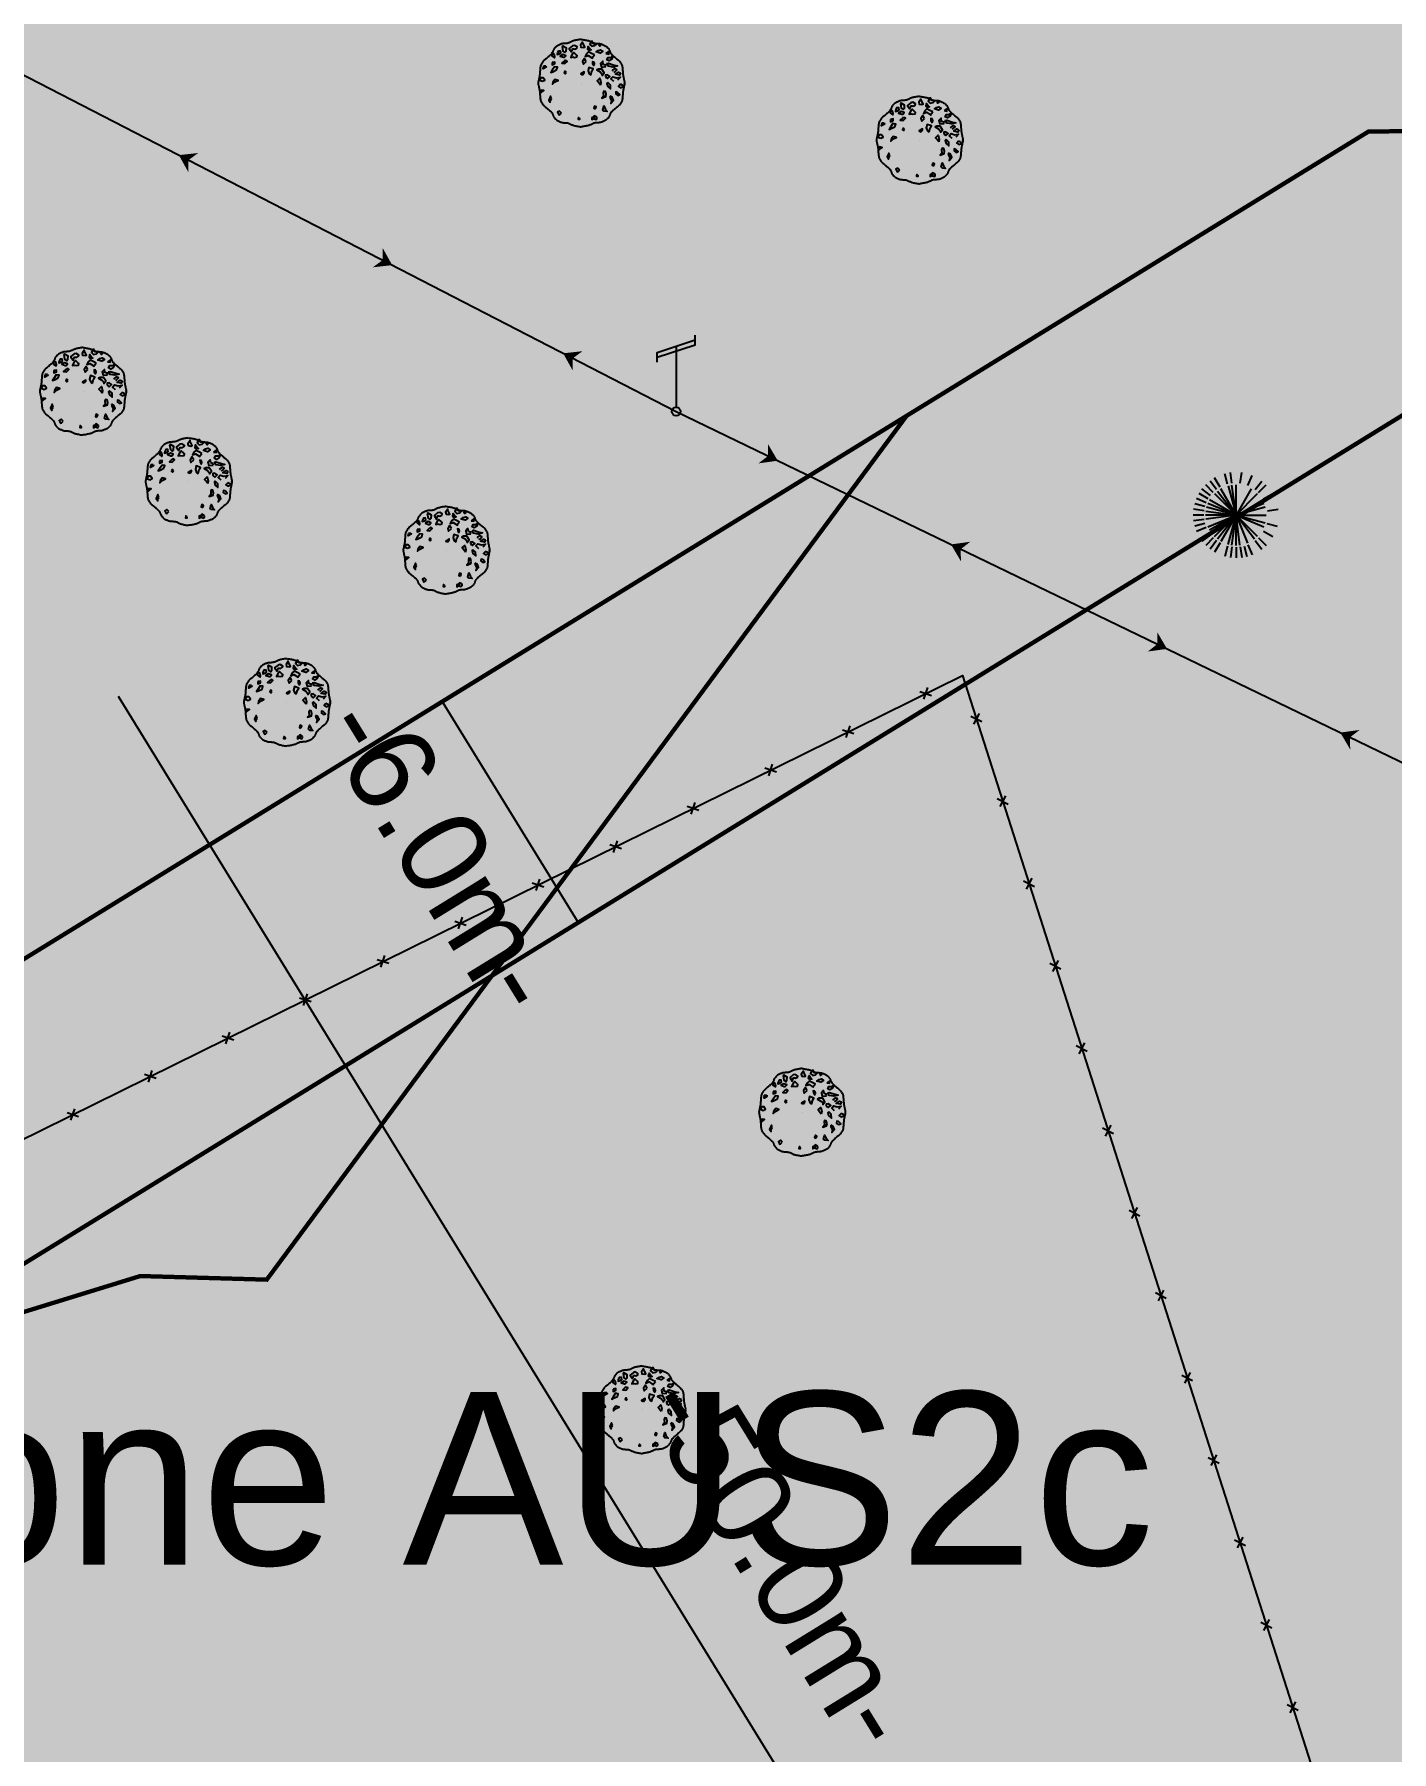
# Model space of a CAD drawing. Header units: metres. Extents: x 394605 to 1395358, y 4171135 to 6406139.
# Drawn here: x 1394310.39 to 1394341.78, y 4172497.33 to 4172537.04 of the extents above; entities that cross this region are included whole.
import ezdxf
from ezdxf.enums import TextEntityAlignment as Align

# ---------------------------------------------------------------- set-up
doc = ezdxf.new("R2010")
doc.units = ezdxf.units.M
doc.header["$LTSCALE"] = 2
doc.linetypes.add('CACHE', pattern=[0.375, 0.25, -0.125])
for name, color, linetype in [("0.Nouvelle zone d'exclusion", 14, 'Continuous'), ('C-Veg', 72, 'Continuous'), ('P-COMPO LEGENDE', 7, 'Continuous'), ('P-Cotation', 1, 'Continuous'), ('P-Lot', 250, 'Continuous'), ('T-CLOTURES', 7, 'Continuous'), ('T-EDF', 20, 'Continuous'), ('T-PLU', 5, 'Continuous'), ('T-VEGETATION', 108, 'Continuous')]:
    doc.layers.add(name, color=color, linetype=linetype)
doc.layers.add('C-Lot', color=7, linetype='Continuous', true_color=0xeaddbe, transparency=0.5)
doc.styles.add('Arial', font='arial.ttf')
doc.styles.add('Arial 1.0', font='arial.ttf', dxfattribs={"width": 0.99, "height": 0.2})

# ---------------------------------------------------------------- blocks, each defined once
blk = doc.blocks.new('e004')
at = {"color": 0}
blk.add_line((0, 1.510991), (0, 0.1), dxfattribs=at)
for points in [[(-0.438601, 1.254946), (-0.438601, 1.36518), (0.438601, 1.656803), (0.438601, 1.767036)], [(-0.438601, 1.144712), (-0.438601, 1.254946), (0.438601, 1.546569), (0.438601, 1.656803)]]:
    blk.add_lwpolyline(points, dxfattribs=at)
blk.add_circle((0, 0), 0.1, dxfattribs=at)
blk = doc.blocks.new('GeoCroix')
at = {"color": 0, "linetype": 'ByBlock', "lineweight": -2}
for p, q in [((-0.5, 0.5), (0.5, -0.5)), ((-0.5, -0.5), (0.5, 0.5))]:
    blk.add_line(p, q, dxfattribs=at)
blk = doc.blocks.new('GeoEdfBT')
blk.add_solid([(-0.5, 0), (0.25, 0.5), (0.25, -0.5), (0, 0)])
blk = doc.blocks.new('v025')
blk.add_line((0, 0), (0, 0))
at = {"color": 0, "linetype": 'Continuous'}
blk.add_line((0.666, -0.338), (0.7, -0.408), dxfattribs=at)
at = {"color": 0, "linetype": 'Continuous', "flags": 128}
for points in [[(-0.002, 1.01), (-0.019, 1.009), (-0.038, 1.006), (-0.058, 1.003), (-0.08, 1), (-0.102, 0.996), (-0.124, 0.991), (-0.144, 0.987), (-0.163, 0.982), (-0.179, 0.978), (-0.19, 0.974), (-0.204, 0.968), (-0.218, 0.962), (-0.233, 0.955), (-0.248, 0.947), (-0.263, 0.94), (-0.278, 0.934), (-0.291, 0.928), (-0.303, 0.925), (-0.316, 0.922), (-0.331, 0.92), (-0.348, 0.919), (-0.366, 0.917), (-0.385, 0.916), (-0.403, 0.915), (-0.42, 0.914), (-0.435, 0.911), (-0.448, 0.909), (-0.461, 0.905), (-0.475, 0.9), (-0.491, 0.894), (-0.507, 0.887), (-0.523, 0.88), (-0.539, 0.873), (-0.554, 0.865), (-0.567, 0.857), (-0.578, 0.85), (-0.585, 0.844), (-0.593, 0.836), (-0.601, 0.827), (-0.61, 0.818), (-0.618, 0.807), (-0.626, 0.797), (-0.633, 0.787), (-0.64, 0.778), (-0.645, 0.77), (-0.648, 0.763), (-0.652, 0.756), (-0.655, 0.747), (-0.658, 0.737), (-0.662, 0.728), (-0.665, 0.718), (-0.669, 0.71), (-0.672, 0.702), (-0.676, 0.695), (-0.685, 0.684), (-0.696, 0.671), (-0.709, 0.658), (-0.723, 0.644), (-0.738, 0.63), (-0.752, 0.617), (-0.766, 0.605), (-0.779, 0.593), (-0.79, 0.583), (-0.797, 0.577), (-0.806, 0.57), (-0.816, 0.562), (-0.827, 0.554), (-0.837, 0.545), (-0.848, 0.537), (-0.857, 0.529), (-0.866, 0.521), (-0.873, 0.514), (-0.88, 0.506), (-0.888, 0.495), (-0.897, 0.484), (-0.906, 0.472), (-0.914, 0.459), (-0.923, 0.447), (-0.93, 0.434), (-0.936, 0.423), (-0.94, 0.413), (-0.943, 0.402), (-0.946, 0.389), (-0.948, 0.375), (-0.95, 0.36), (-0.952, 0.344), (-0.953, 0.329), (-0.954, 0.315), (-0.955, 0.302), (-0.956, 0.29), (-0.957, 0.279), (-0.958, 0.267), (-0.959, 0.253), (-0.96, 0.239), (-0.961, 0.224), (-0.962, 0.21), (-0.963, 0.196), (-0.965, 0.184), (-0.966, 0.173), (-0.968, 0.164), (-0.97, 0.153), (-0.972, 0.141), (-0.975, 0.129), (-0.978, 0.116), (-0.981, 0.104), (-0.983, 0.092), (-0.985, 0.081), (-0.987, 0.072), (-0.988, 0.065), (-0.99, 0.056), (-0.993, 0.047), (-0.995, 0.037), (-0.997, 0.027), (-0.998, 0.018), (-0.998, 0.01), (-0.996, 0.004), (-0.992, 0), (-0.996, -0.004), (-0.998, -0.01), (-0.998, -0.018), (-0.997, -0.027), (-0.995, -0.037), (-0.993, -0.046), (-0.99, -0.056), (-0.988, -0.064), (-0.987, -0.071), (-0.985, -0.08), (-0.983, -0.091), (-0.981, -0.103), (-0.978, -0.115), (-0.975, -0.128), (-0.972, -0.14), (-0.97, -0.152), (-0.968, -0.163), (-0.966, -0.172), (-0.965, -0.183), (-0.963, -0.196), (-0.962, -0.209), (-0.961, -0.224), (-0.96, -0.238), (-0.959, -0.253), (-0.958, -0.266), (-0.957, -0.279), (-0.956, -0.29), (-0.955, -0.301), (-0.954, -0.314), (-0.953, -0.329), (-0.952, -0.344), (-0.95, -0.359), (-0.948, -0.375), (-0.946, -0.389), (-0.943, -0.402), (-0.94, -0.412), (-0.936, -0.423), (-0.93, -0.434), (-0.923, -0.446), (-0.914, -0.459), (-0.906, -0.471), (-0.897, -0.484), (-0.888, -0.495), (-0.88, -0.505), (-0.873, -0.514), (-0.866, -0.521), (-0.857, -0.528), (-0.848, -0.537), (-0.837, -0.545), (-0.827, -0.553), (-0.816, -0.561), (-0.806, -0.569), (-0.797, -0.577), (-0.79, -0.583), (-0.779, -0.593), (-0.766, -0.604), (-0.752, -0.617), (-0.738, -0.63), (-0.723, -0.643), (-0.709, -0.657), (-0.696, -0.671), (-0.685, -0.683), (-0.676, -0.695), (-0.672, -0.701), (-0.669, -0.709), (-0.665, -0.718), (-0.662, -0.727), (-0.658, -0.737), (-0.655, -0.746), (-0.652, -0.755), (-0.648, -0.763), (-0.645, -0.77), (-0.64, -0.778), (-0.633, -0.787), (-0.626, -0.797), (-0.618, -0.807), (-0.61, -0.817), (-0.601, -0.827), (-0.593, -0.836), (-0.585, -0.843), (-0.578, -0.85), (-0.567, -0.857), (-0.554, -0.865), (-0.539, -0.872), (-0.523, -0.88), (-0.507, -0.887), (-0.491, -0.894), (-0.475, -0.9), (-0.461, -0.904), (-0.448, -0.908), (-0.435, -0.911), (-0.42, -0.913), (-0.403, -0.915), (-0.385, -0.916), (-0.366, -0.917), (-0.348, -0.918), (-0.331, -0.92), (-0.316, -0.922), (-0.303, -0.924), (-0.291, -0.928), (-0.278, -0.933), (-0.263, -0.94), (-0.248, -0.947), (-0.233, -0.954), (-0.218, -0.961), (-0.204, -0.968), (-0.19, -0.973), (-0.179, -0.978), (-0.163, -0.982), (-0.144, -0.986), (-0.124, -0.991), (-0.102, -0.995), (-0.08, -0.999), (-0.058, -1.003), (-0.038, -1.006), (-0.019, -1.008), (-0.002, -1.01)], [(0.002, 1.01), (0.018, 1.009), (0.037, 1.006), (0.058, 1.003), (0.08, 1), (0.102, 0.996), (0.123, 0.991), (0.144, 0.987), (0.162, 0.982), (0.178, 0.978), (0.19, 0.974), (0.203, 0.968), (0.217, 0.962), (0.233, 0.955), (0.248, 0.947), (0.263, 0.94), (0.277, 0.934), (0.291, 0.928), (0.302, 0.925), (0.316, 0.922), (0.331, 0.92), (0.348, 0.919), (0.366, 0.917), (0.384, 0.916), (0.402, 0.915), (0.419, 0.914), (0.434, 0.911), (0.407, 0.877), (0.424, 0.851), (0.446, 0.867), (0.435, 0.912), (0.448, 0.909), (0.46, 0.905), (0.474, 0.9), (0.49, 0.894), (0.506, 0.887), (0.523, 0.88), (0.539, 0.873), (0.553, 0.865), (0.566, 0.857), (0.577, 0.85), (0.584, 0.844), (0.592, 0.836), (0.601, 0.827), (0.609, 0.818), (0.618, 0.807), (0.626, 0.797), (0.633, 0.787), (0.639, 0.778), (0.644, 0.77), (0.648, 0.763), (0.651, 0.756), (0.655, 0.747), (0.658, 0.737), (0.661, 0.728), (0.665, 0.718), (0.668, 0.71), (0.672, 0.702), (0.676, 0.695), (0.684, 0.684), (0.696, 0.671), (0.708, 0.658), (0.723, 0.644), (0.737, 0.63), (0.752, 0.617), (0.766, 0.605), (0.779, 0.593), (0.79, 0.583), (0.797, 0.577), (0.806, 0.57), (0.816, 0.562), (0.826, 0.554), (0.837, 0.545), (0.847, 0.537), (0.857, 0.529), (0.865, 0.521), (0.872, 0.514), (0.88, 0.506), (0.888, 0.495), (0.897, 0.484), (0.905, 0.472), (0.914, 0.459), (0.922, 0.447), (0.929, 0.434), (0.935, 0.423), (0.94, 0.413), (0.943, 0.402), (0.946, 0.389), (0.948, 0.375), (0.95, 0.36), (0.951, 0.344), (0.952, 0.329), (0.953, 0.315), (0.954, 0.302), (0.955, 0.29), (0.956, 0.279), (0.957, 0.267), (0.958, 0.253), (0.96, 0.239), (0.961, 0.224), (0.962, 0.21), (0.963, 0.196), (0.964, 0.184), (0.966, 0.173), (0.967, 0.164), (0.969, 0.153), (0.972, 0.141), (0.975, 0.129), (0.978, 0.116), (0.98, 0.104), (0.983, 0.092), (0.985, 0.081), (0.986, 0.072), (0.988, 0.065), (0.99, 0.056), (0.992, 0.047), (0.995, 0.037), (0.997, 0.027), (0.998, 0.018), (0.998, 0.01), (0.996, 0.004), (0.992, 0), (0.996, -0.004), (0.998, -0.01), (0.998, -0.018), (0.997, -0.027), (0.995, -0.037), (0.992, -0.046), (0.99, -0.056), (0.988, -0.064), (0.986, -0.071), (0.985, -0.08), (0.983, -0.091), (0.98, -0.103), (0.978, -0.115), (0.975, -0.128), (0.972, -0.14), (0.969, -0.152), (0.967, -0.163), (0.966, -0.172), (0.964, -0.183), (0.963, -0.196), (0.962, -0.209), (0.961, -0.224), (0.96, -0.238), (0.958, -0.253), (0.957, -0.266), (0.956, -0.279), (0.955, -0.29), (0.954, -0.301), (0.953, -0.314), (0.952, -0.329), (0.951, -0.344), (0.95, -0.359), (0.948, -0.375), (0.946, -0.389), (0.943, -0.402), (0.94, -0.412), (0.935, -0.423), (0.929, -0.434), (0.922, -0.446), (0.914, -0.459), (0.905, -0.471), (0.897, -0.484), (0.888, -0.495), (0.88, -0.505), (0.872, -0.514), (0.865, -0.521), (0.857, -0.528), (0.847, -0.537), (0.837, -0.545), (0.826, -0.553), (0.816, -0.561), (0.806, -0.569), (0.797, -0.577), (0.79, -0.583), (0.779, -0.593), (0.766, -0.604), (0.752, -0.617), (0.737, -0.63), (0.723, -0.643), (0.708, -0.657), (0.696, -0.671), (0.684, -0.683), (0.676, -0.695), (0.672, -0.701), (0.668, -0.709), (0.665, -0.718), (0.661, -0.727), (0.658, -0.737), (0.655, -0.746), (0.651, -0.755), (0.648, -0.763), (0.644, -0.77), (0.639, -0.778), (0.633, -0.787), (0.626, -0.797), (0.618, -0.807), (0.609, -0.817), (0.601, -0.827), (0.592, -0.836), (0.584, -0.843), (0.577, -0.85), (0.566, -0.857), (0.553, -0.865), (0.539, -0.872), (0.523, -0.88), (0.506, -0.887), (0.49, -0.894), (0.474, -0.9), (0.46, -0.904), (0.448, -0.908), (0.434, -0.911), (0.419, -0.913), (0.402, -0.915), (0.384, -0.916), (0.366, -0.917), (0.348, -0.918), (0.331, -0.92), (0.316, -0.922), (0.302, -0.924), (0.291, -0.928), (0.277, -0.933), (0.263, -0.94), (0.248, -0.947), (0.233, -0.954), (0.217, -0.961), (0.203, -0.968), (0.19, -0.973), (0.178, -0.978), (0.162, -0.982), (0.144, -0.986), (0.123, -0.991), (0.102, -0.995), (0.08, -0.999), (0.058, -1.003), (0.037, -1.006), (0.018, -1.008), (0.002, -1.01)], [(0.75, 0.035), (0.683, 0.097), (0.728, 0.149), (0.812, 0.124), (0.902, 0.14), (0.84, 0.07)], [(0.75, 0.257), (0.778, 0.264), (0.818, 0.309), (0.767, 0.336), (0.705, 0.282)], [(0.3, -0.776), (0.244, -0.8), (0.244, -0.844), (0.295, -0.814)]]:
    blk.add_lwpolyline(points, dxfattribs=at)
for points in [[(-0.442, 0.848), (-0.425, 0.74), (-0.38, 0.706), (-0.352, 0.74), (-0.347, 0.811), (-0.425, 0.855)], [(-0.155, 0.873), (-0.206, 0.863), (-0.279, 0.803), (-0.279, 0.793), (-0.229, 0.721), (-0.212, 0.758), (-0.2, 0.793), (-0.172, 0.793), (-0.15, 0.785), (-0.105, 0.811), (-0.099, 0.838)], [(0.047, 0.824), (0.081, 0.832), (0.036, 0.929), (0.03, 0.948), (-0.02, 0.877), (-0.009, 0.832)], [(0.171, 0.751), (0.16, 0.777), (0.148, 0.777), (0.16, 0.848), (0.21, 0.777), (0.227, 0.768)], [(0.311, 0.867), (0.34, 0.896), (0.283, 0.912), (0.244, 0.974), (0.193, 0.896), (0.244, 0.851)], [(-0.622, 0.664), (-0.679, 0.699), (-0.679, 0.63), (-0.622, 0.585), (-0.611, 0.612)], [(-0.673, 0.478), (-0.673, 0.425), (-0.611, 0.451), (-0.611, 0.488)], [(-0.51, 0.675), (-0.476, 0.697), (-0.482, 0.742), (-0.532, 0.742), (-0.555, 0.697), (-0.56, 0.661)], [(-0.414, 0.597), (-0.392, 0.597), (-0.358, 0.634), (-0.425, 0.661), (-0.487, 0.624)], [(-0.369, 0.524), (-0.392, 0.512), (-0.448, 0.458), (-0.38, 0.451), (-0.33, 0.503)], [(-0.195, 0.606), (-0.155, 0.596), (-0.105, 0.606), (-0.099, 0.64), (-0.116, 0.658), (-0.172, 0.711), (-0.195, 0.693), (-0.234, 0.623), (-0.245, 0.596)], [(0.115, 0.502), (0.075, 0.572), (0.03, 0.502), (0.047, 0.44)], [(0.306, 0.651), (0.233, 0.687), (0.165, 0.721), (0.12, 0.679), (0.086, 0.616), (0.16, 0.642), (0.255, 0.579), (0.266, 0.607)], [(0.295, 0.488), (0.255, 0.496), (0.261, 0.451), (0.289, 0.406), (0.306, 0.443)], [(0.39, 0.755), (0.446, 0.772), (0.497, 0.738), (0.435, 0.693), (0.34, 0.72)], [(0.565, 0.381), (0.559, 0.416), (0.508, 0.433), (0.497, 0.505), (0.446, 0.451), (0.463, 0.372)], [(0.57, 0.682), (0.632, 0.672), (0.638, 0.727)], [(0.688, 0.593), (0.733, 0.63), (0.694, 0.548), (0.643, 0.515), (0.593, 0.54), (0.621, 0.593)], [(0.593, 0.451), (0.626, 0.46), (0.761, 0.416), (0.835, 0.398), (0.733, 0.372), (0.626, 0.391)], [(-0.898, 0.043), (-0.847, 0.07), (-0.881, 0.124), (-0.937, 0.124), (-0.965, 0.07)], [(-0.819, 0.396), (-0.814, 0.367), (-0.881, 0.329), (-0.87, 0.396)], [(-0.572, 0.308), (-0.555, 0.371), (-0.617, 0.38), (-0.673, 0.299), (-0.707, 0.247), (-0.662, 0.264)], [(-0.662, 0.02), (-0.667, -0.025), (-0.611, 0.027), (-0.538, 0.063), (-0.611, 0.086)], [(-0.347, 0.249), (-0.375, 0.278), (-0.397, 0.24), (-0.375, 0.218)], [(0.03, 0.194), (0.064, 0.239), (0.064, 0.26), (-0.015, 0.212)], [(0.216, 0.187), (0.244, 0.284), (0.272, 0.329), (0.171, 0.363), (0.154, 0.284), (0.182, 0.214)], [(0.475, 0.215), (0.48, 0.18), (0.525, 0.24), (0.475, 0.322), (0.396, 0.322), (0.356, 0.304), (0.435, 0.259)], [(0.441, -0.044), (0.401, 0.01), (0.368, 0.053), (0.43, 0.112), (0.452, 0.018)], [(0.581, 0.124), (0.604, 0.107), (0.66, 0.156), (0.604, 0.194), (0.559, 0.185), (0.559, 0.159)], [(0.615, 0.011), (0.593, -0.013), (0.61, -0.078), (0.677, -0.134), (0.671, -0.047)], [(0.908, 0.239), (0.885, 0.185), (0.79, 0.205), (0.863, 0.257)], [(-0.949, -0.231), (-0.87, -0.169), (-0.926, -0.159)], [(-0.69, -0.364), (-0.712, -0.301), (-0.752, -0.391), (-0.718, -0.443), (-0.724, -0.416)], [(0.576, -0.266), (0.559, -0.196), (0.52, -0.187), (0.508, -0.222), (0.514, -0.301), (0.475, -0.346), (0.565, -0.311)], [(0.66, -0.301), (0.666, -0.338), (0.7, -0.408), (0.683, -0.47), (0.745, -0.398), (0.716, -0.328)], [(0.84, -0.214), (0.801, -0.204), (0.795, -0.249), (0.846, -0.284), (0.891, -0.266)], [(0.902, -0.027), (0.857, -0.075), (0.908, -0.106), (0.986, -0.068)], [(-0.459, -0.692), (-0.504, -0.648), (-0.549, -0.674), (-0.521, -0.737), (-0.499, -0.727)], [(-0.043, -0.809), (-0.065, -0.793), (-0.077, -0.837), (-0.037, -0.837)], [(0.323, -0.601), (0.34, -0.55), (0.306, -0.532), (0.289, -0.582)], [(0.362, -0.789), (0.3, -0.754), (0.295, -0.824), (0.34, -0.843), (0.362, -0.816)], [(0.548, -0.595), (0.598, -0.655), (0.525, -0.648), (0.497, -0.622), (0.52, -0.526)]]:
    blk.add_lwpolyline(points, close=True, dxfattribs=at)
blk = doc.blocks.new('v045')
at = {"color": 0, "linetype": 'Continuous'}
for p, q in [((-0.369, 0.642), (-0.494, 0.858)), ((-0.194, 0.716), (-0.256, 0.956)), ((-0.1, 0.736), (-0.131, 0.983)), ((0.094, 0.736), (0.131, 0.983)), ((0.275, 0.684), (0.375, 0.914)), ((-0.644, 0.373), (-0.856, 0.497)), ((-0.587, 0.453), (-0.788, 0.605)), ((-0.525, 0.525), (-0.7, 0.702)), ((-0.45, 0.589), (-0.6, 0.786)), ((0.444, 0.589), (0.6, 0.786)), ((0.519, 0.525), (0.694, 0.702)), ((0.638, 0.373), (0.85, 0.497)), ((-0.744, 0), (-0.994, 0)), ((-0.737, 0.1), (-0.981, 0.133)), ((-0.719, 0.195), (-0.956, 0.259)), ((-0.688, 0.286), (-0.913, 0.381)), ((0.731, 0.1), (0.975, 0.133)), ((-0.737, -0.1), (-0.981, -0.133)), ((-0.719, -0.195), (-0.956, -0.259)), ((-0.688, -0.287), (-0.913, -0.383)), ((0.638, -0.373), (0.85, -0.498)), ((0.712, -0.195), (0.95, -0.259)), ((-0.587, -0.455), (-0.788, -0.605)), ((-0.525, -0.527), (-0.7, -0.702)), ((-0.45, -0.591), (-0.6, -0.788)), ((-0.369, -0.644), (-0.494, -0.859)), ((-0.194, -0.717), (-0.256, -0.956)), ((-0.1, -0.737), (-0.131, -0.983)), ((0, -0.741), (0, -0.989)), ((0.094, -0.737), (0.131, -0.983)), ((0.188, -0.717), (0.25, -0.956)), ((0.275, -0.686), (0.375, -0.916)), ((0.444, -0.591), (0.6, -0.788)), ((0.519, -0.527), (0.694, -0.702))]:
    blk.add_line(p, q, dxfattribs=at)
at = {"color": 0, "linetype": 'Continuous', "flags": 128}
for points in [[(-0.7, 0.091), (0, 0), (-0.35, 0.608)], [(-0.5, 0.495), (0, 0), (-0.681, 0.181)], [(-0.431, 0.556), (0, 0), (-0.65, 0.269)], [(-0.181, 0.677), (0, 0), (-0.612, 0.35)], [(0, 0.008), (0, 0), (-0.094, 0.695)], [(0.35, 0.608), (0, 0), (0, 0.702)], [(0.644, 0.269), (0, 0), (0.494, 0.495)], [(-0.5, -0.497), (0, 0), (-0.706, 0)], [(-0.65, -0.269), (0, 0), (-0.7, -0.092)], [(-0.181, -0.678), (0, 0), (-0.612, -0.352)], [(-0.556, -0.428), (0, 0), (-0.35, -0.608)], [(-0.094, -0.695), (0, 0), (-0.431, -0.558)], [(0, -0.702), (0, 0), (-0.013, 0)], [(0.675, 0.181), (0, 0), (0.7, 0)], [(0.425, -0.558), (0, 0), (0.644, -0.269)], [(0.494, -0.497), (0, 0), (0.675, -0.181)], [(0.087, -0.695), (0, 0), (0.269, -0.648)], [(0.006, 0), (0, 0), (0, -0.009)]]:
    blk.add_lwpolyline(points, dxfattribs=at)

msp = doc.modelspace()

# ---------------------------------------------------------------- hatches: boundary and pattern name
at = {"layer": 'C-Lot'}
h = msp.add_hatch(color=2, dxfattribs=at)
h.dxf.hatch_style = 1
edge = h.paths.add_edge_path()
edge.add_line((1394299.41, 4172365.322), (1394294.366, 4172392.19))
edge.add_line((1394294.366, 4172392.19), (1394281.548, 4172407.898))
edge.add_line((1394281.548, 4172407.898), (1394279.142, 4172409.759))
edge.add_line((1394279.142, 4172409.759), (1394263.835, 4172487.283))
edge.add_line((1394263.835, 4172487.283), (1394270.217, 4172491.094))
edge.add_line((1394270.217, 4172491.094), (1394341.517, 4172534.798))
edge.add_line((1394341.517, 4172534.798), (1394372.381, 4172535.259))
edge.add_line((1394372.381, 4172535.259), (1394401.36, 4172468.524))
edge.add_line((1394401.36, 4172468.524), (1394427.977, 4172424.873))
edge.add_line((1394427.977, 4172424.873), (1394442.293, 4172391.233))
edge.add_line((1394442.293, 4172391.233), (1394436.381, 4172390.163))
edge.add_line((1394436.381, 4172390.163), (1394422.854, 4172421.749))
edge.add_line((1394422.854, 4172421.749), (1394396.022, 4172465.755))
edge.add_line((1394396.022, 4172465.755), (1394368.471, 4172529.2))
edge.add_line((1394368.471, 4172529.2), (1394342.981, 4172528.82))
edge.add_line((1394342.981, 4172528.82), (1394271.458, 4172484.813))
edge.add_line((1394271.458, 4172484.813), (1394286.206, 4172410.122))
edge.add_line((1394286.206, 4172410.122), (1394300.263, 4172393.297))
edge.add_line((1394300.263, 4172393.297), (1394306.76, 4172358.544))
edge.add_line((1394306.76, 4172358.544), (1394140.133, 4172327.84))
edge.add_arc((1394137.226, 4172343.574), 16, 261.4436, 280.4651, ccw=False)
edge.add_line((1394134.846, 4172327.752), (1394104.324, 4172332.384))
edge.add_line((1394104.324, 4172332.384), (1394104.615, 4172337.473))
edge.add_line((1394104.615, 4172337.473), (1394130.344, 4172333.485))
edge.add_line((1394130.344, 4172333.485), (1394299.41, 4172365.322))
at = {"layer": 'C-Veg', "true_color": 0x76a14f}
h = msp.add_hatch(color=75, dxfattribs=at)
h.dxf.hatch_style = 1
edge = h.paths.add_edge_path()
edge.add_line((1394351.273, 4172570.913), (1394351.129, 4172577.686))
edge.add_line((1394351.129, 4172577.686), (1394348.223, 4172582.401))
edge.add_line((1394348.223, 4172582.401), (1394360.352, 4172589.905))
edge.add_line((1394360.352, 4172589.905), (1394370.257, 4172572.512))
edge.add_arc((1394363.6, 4172589.236), 18, 271.2148, 291.705, ccw=False)
edge.add_line((1394363.981, 4172571.24), (1394351.273, 4172570.913))
edge = h.paths.add_edge_path()
edge.add_line((1394342.271, 4172578.716), (1394344.171, 4172575.634))
edge.add_line((1394344.171, 4172575.634), (1394344.273, 4172570.822))
edge.add_line((1394344.273, 4172570.822), (1394337.721, 4172570.683))
edge.add_arc((1394338.399, 4172538.69), 32, 91.2148, 121.6151)
edge.add_line((1394321.625, 4172565.941), (1394326.456, 4172568.93))
edge.add_line((1394326.456, 4172568.93), (1394342.271, 4172578.716))
edge = h.paths.add_edge_path()
edge.add_line((1394452.906, 4172487.836), (1394445.587, 4172485.094))
edge.add_line((1394445.587, 4172485.094), (1394445.555, 4172490.822))
edge.add_arc((1394427.555, 4172490.722), 18, 0.3209, 35.1921)
edge.add_line((1394442.265, 4172501.095), (1394440.359, 4172503.799))
edge.add_line((1394440.359, 4172503.799), (1394459.641, 4172525.28))
edge.add_line((1394459.641, 4172525.28), (1394447.538, 4172543.496))
edge.add_line((1394447.538, 4172543.496), (1394476.337, 4172562.631))
edge.add_line((1394476.337, 4172562.631), (1394480.157, 4172556.703))
edge.add_line((1394480.157, 4172556.703), (1394495.348, 4172535.118))
edge.add_line((1394495.348, 4172535.118), (1394452.906, 4172487.836))
h.paths.add_polyline_path([(1394029.76, 4172395.409), (1394032.409, 4172393.495), (1394016.568, 4172383.66), (1394014.973, 4172386.227)])
h.paths.add_polyline_path([(1394048.648, 4172407.168), (1394050.25, 4172404.586), (1394037.495, 4172396.67), (1394036.67, 4172399.689)])
edge = h.paths.add_edge_path()
edge.add_arc((1394099.756, 4172406.307), 6.199, 353.285, 431.3738)
edge.add_line((1394101.736, 4172412.181), (1394095.031, 4172414.342))
edge.add_line((1394095.031, 4172414.342), (1394095.951, 4172417.198))
edge.add_line((1394095.951, 4172417.198), (1394102.656, 4172415.037))
edge.add_line((1394102.656, 4172415.037), (1394102.042, 4172413.133))
edge.add_arc((1394100.202, 4172407.422), 6, -17.865, 72.135, ccw=False)
edge = h.paths.add_edge_path()
edge.add_line((1394120.903, 4172452.089), (1394117.365, 4172457.7))
edge.add_line((1394117.365, 4172457.7), (1394132.344, 4172467.143))
edge.add_arc((1394147.655, 4172443.632), 28.058, 123.0742, 162.4577)
edge = h.paths.add_edge_path()
edge.add_line((1394258.713, 4172546.119), (1394250.67, 4172559.257))
edge.add_line((1394250.67, 4172559.257), (1394267.58, 4172570.168))
edge.add_line((1394267.58, 4172570.168), (1394284.334, 4172543.033))
edge.add_line((1394284.334, 4172543.033), (1394284.462, 4172542.945))
edge.add_line((1394284.462, 4172542.945), (1394267.891, 4172532.827))
edge.add_arc((1394262.067, 4172543.319), 12, 267.6814, 299.0353, ccw=False)
edge.add_line((1394261.581, 4172531.329), (1394248.552, 4172531.857))
edge.add_line((1394248.552, 4172531.857), (1394248.468, 4172531.86))
edge.add_line((1394248.468, 4172531.86), (1394248.419, 4172534.666))
edge.add_line((1394248.419, 4172534.666), (1394246.235, 4172538.186))
edge.add_line((1394246.235, 4172538.186), (1394258.713, 4172546.119))
edge = h.paths.add_edge_path()
edge.add_line((1394243.261, 4172536.34), (1394245.001, 4172533.536))
edge.add_line((1394245.001, 4172533.536), (1394245.066, 4172531.982))
edge.add_arc((1394245.16, 4172501.351), 30.631, 90.1759, 118.1849)
edge.add_line((1394230.692, 4172528.35), (1394243.261, 4172536.34))
h.paths.add_polyline_path([(1394467.694, 4172582.062), (1394465.64, 4172585.497), (1394498.161, 4172606.357), (1394500.227, 4172602.929)])
h.paths.add_polyline_path([(1394535.91, 4172630.572), (1394537.966, 4172627.131), (1394506.117, 4172606.705), (1394504.053, 4172610.137)])
edge = h.paths.add_edge_path()
edge.add_line((1394543.867, 4172630.923), (1394541.802, 4172634.351))
edge.add_line((1394541.802, 4172634.351), (1394549.791, 4172639.476))
edge.add_arc((1394555.73, 4172630.217), 11, 77.9727, 122.6783, ccw=False)
edge.add_line((1394558.022, 4172640.975), (1394560.339, 4172637.367))
edge.add_arc((1394557.158, 4172633.509), 5, 50.4934, 121.6208)
edge.add_line((1394554.537, 4172637.767), (1394543.867, 4172630.923))
edge = h.paths.add_edge_path()
edge.add_line((1394092.62, 4172418.271), (1394091.7, 4172415.416))
edge.add_line((1394091.7, 4172415.416), (1394083.618, 4172418.021))
edge.add_arc((1394078.25, 4172401.365), 17.5, 72.135, 122.0859)
edge.add_line((1394068.954, 4172416.192), (1394056.198, 4172408.276))
edge.add_line((1394056.198, 4172408.276), (1394054.616, 4172410.826))
edge.add_line((1394054.616, 4172410.826), (1394073.541, 4172422.568))
edge.add_arc((1394077.759, 4172415.771), 8, 54.4706, 121.8205, ccw=False)
edge.add_line((1394082.408, 4172422.281), (1394084.319, 4172421.127))
edge.add_line((1394084.319, 4172421.127), (1394086.386, 4172420.281))
edge.add_line((1394086.386, 4172420.281), (1394092.62, 4172418.271))
edge = h.paths.add_edge_path()
edge.add_arc((1394414.979, 4172556.25), 38, 96.7797, 121.1109)
edge.add_arc((1394414.986, 4172556.23), 38.021, 96.7867, 121.1039, ccw=False)
h.paths.add_polyline_path([(1394395.322, 4172588.817), (1394407.668, 4172597.092), (1394395.317, 4172588.825)])
h.paths.add_polyline_path([(1394419.922, 4172653.044), (1394406.398, 4172674.608), (1394406.398, 4172674.608)])
h.paths.add_polyline_path([(1394415.653, 4172594.244), (1394419.503, 4172632.354), (1394419.503, 4172632.354)])
edge = h.paths.add_edge_path()
edge.add_line((1394372.381, 4172535.259), (1394341.242, 4172534.794))
edge.add_line((1394341.242, 4172534.794), (1394298.401, 4172508.435))
edge.add_line((1394298.401, 4172508.435), (1394273.194, 4172492.256))
edge.add_line((1394273.194, 4172492.256), (1394285.511, 4172429.124))
edge.add_line((1394285.511, 4172429.124), (1394285.515, 4172429.105))
edge.add_line((1394285.515, 4172429.105), (1394282.568, 4172428.543))
edge.add_line((1394282.568, 4172428.543), (1394286.098, 4172410.664))
edge.add_arc((1394269.911, 4172407.468), 16.5, -62.7135, 11.1696, ccw=False)
edge.add_line((1394277.475, 4172392.804), (1394278.142, 4172389.18))
edge.add_line((1394278.142, 4172389.18), (1394294.366, 4172392.19))
edge.add_line((1394294.366, 4172392.19), (1394299.41, 4172365.322))
edge.add_line((1394299.41, 4172365.322), (1394312.242, 4172367.689))
edge.add_line((1394312.242, 4172367.689), (1394314.315, 4172368.062))
edge.add_line((1394314.315, 4172368.062), (1394442.29, 4172391.252))
edge.add_line((1394442.29, 4172391.252), (1394437.662, 4172428.198))
edge.add_line((1394437.662, 4172428.198), (1394427.617, 4172424.749))
edge.add_line((1394427.617, 4172424.749), (1394401.36, 4172468.524))
edge.add_line((1394401.36, 4172468.524), (1394424.799, 4172477.306))
edge.add_line((1394424.799, 4172477.306), (1394433.076, 4172468.218))
edge.add_line((1394433.076, 4172468.218), (1394435.294, 4172470.239))
edge.add_line((1394435.294, 4172470.239), (1394438.806, 4172470.716))
edge.add_line((1394438.806, 4172470.716), (1394438.656, 4172472.847))
edge.add_line((1394438.656, 4172472.847), (1394438.555, 4172490.783))
edge.add_arc((1394427.555, 4172490.722), 11, 0.3209, 35.1921)
edge.add_line((1394436.545, 4172497.061), (1394425.26, 4172513.053))
edge.add_line((1394425.26, 4172513.053), (1394422.812, 4172511.332))
edge.add_line((1394422.812, 4172511.332), (1394430.292, 4172500.721))
edge.add_line((1394430.292, 4172500.721), (1394393.383, 4172486.894))
edge.add_line((1394393.383, 4172486.894), (1394372.381, 4172535.259))
edge = h.paths.add_edge_path()
edge.add_line((1394063.074, 4172465.375), (1394077.611, 4172441.417))
edge.add_line((1394077.611, 4172441.417), (1394076.55, 4172442.868))
edge.add_line((1394076.55, 4172442.868), (1394067.007, 4172453.819))
edge.add_arc((1394072.662, 4172458.746), 7.5, 211.2472, 221.0694, ccw=False)
edge.add_line((1394066.25, 4172454.856), (1394063.737, 4172458.997))
edge.add_arc((1394070.149, 4172462.887), 7.5, 160.6281, 211.2472, ccw=False)
edge = h.paths.add_edge_path()
edge.add_line((1394073.056, 4172433.209), (1394071.485, 4172432.234))
edge.add_line((1394071.485, 4172432.234), (1394054.144, 4172460.815))
edge.add_line((1394054.144, 4172460.815), (1394055.688, 4172461.825))
edge.add_arc((1394070.149, 4172462.887), 14.5, 184.2017, 211.2472)
edge.add_line((1394057.753, 4172455.366), (1394060.265, 4172451.225))
edge.add_arc((1394072.662, 4172458.746), 14.5, 211.2472, 221.0694)
edge.add_line((1394061.73, 4172449.22), (1394071.273, 4172438.269))
edge.add_arc((1394068.634, 4172435.97), 3.5, 31.2472, 41.0694, ccw=False)
edge.add_line((1394071.626, 4172437.786), (1394071.896, 4172437.341))
edge.add_arc((1394065.056, 4172433.191), 8, 0.1287, 31.2472, ccw=False)
h.paths.add_polyline_path([(1394104.324, 4172332.384), (1394105.423, 4172332.179), (1394113.191, 4172331.01), (1394103.626, 4172329.247)])
edge = h.paths.add_edge_path()
edge.add_line((1394136.677, 4172404.071), (1394135.756, 4172401.216))
edge.add_line((1394135.756, 4172401.216), (1394124.905, 4172404.713))
edge.add_arc((1394123.678, 4172400.906), 4, 72.135, 167.4483)
edge.add_line((1394119.773, 4172401.776), (1394113.499, 4172403.04))
edge.add_arc((1394121.141, 4172400.672), 8.001, 72.1376, 162.7885, ccw=False)
edge.add_line((1394123.595, 4172408.287), (1394136.677, 4172404.071))
edge = h.paths.add_edge_path()
edge.add_line((1394459.748, 4172581.717), (1394461.798, 4172578.282))
edge.add_line((1394461.798, 4172578.282), (1394460.421, 4172577.399))
edge.add_arc((1394449.318, 4172595.412), 21.16, 254.0638, 301.6485, ccw=False)
edge.add_line((1394443.508, 4172575.066), (1394437.65, 4172576.754))
edge.add_line((1394437.65, 4172576.754), (1394438.763, 4172580.602))
edge.add_line((1394438.763, 4172580.602), (1394444.619, 4172578.908))
edge.add_arc((1394449.342, 4172595.239), 17, 253.8711, 302.6712)
edge.add_line((1394458.519, 4172580.929), (1394459.748, 4172581.717))
h.paths.add_polyline_path([(1394251.061, 4172387.17), (1394251.61, 4172384.221), (1394219.164, 4172378.156), (1394218.618, 4172381.122), (1394234.797, 4172384.138)])
h.paths.add_polyline_path([(1394273.915, 4172391.461), (1394274.152, 4172391.522), (1394274.704, 4172388.525), (1394258.486, 4172385.49), (1394257.941, 4172388.452)])
h.paths.add_polyline_path([(1393999.026, 4172384.569), (1394002.717, 4172378.621), (1394009.024, 4172382.538), (1394010.607, 4172379.986), (1393992.781, 4172368.925), (1393987.508, 4172377.422)])
edge = h.paths.add_edge_path()
edge.add_line((1394155.145, 4172366.239), (1394154.36, 4172370.45))
edge.add_line((1394154.36, 4172370.45), (1394157.186, 4172373.491))
edge.add_arc((1394165.152, 4172387.94), 16.5, 241.1315, 280.5588)
edge.add_line((1394168.176, 4172371.72), (1394172.365, 4172372.501))
edge.add_line((1394172.365, 4172372.501), (1394172.915, 4172369.552))
edge.add_line((1394172.915, 4172369.552), (1394155.145, 4172366.239))
h.paths.add_polyline_path([(1394211.746, 4172379.79), (1394212.28, 4172376.889), (1394179.807, 4172370.778), (1394179.247, 4172373.783)])
edge = h.paths.add_edge_path()
edge.add_line((1394139.087, 4172400.142), (1394140.008, 4172402.997))
edge.add_arc((1394136.549, 4172392.823), 10.746, 10.0786, 71.2234, ccw=False)
edge.add_line((1394147.129, 4172394.704), (1394148.925, 4172384.952))
edge.add_arc((1394165.152, 4172387.94), 16.5, 190.4358, 227.1019)
edge.add_line((1394153.921, 4172375.853), (1394148.604, 4172370.132))
edge.add_line((1394148.604, 4172370.132), (1394144.179, 4172394.16))
edge.add_arc((1394136.546, 4172392.822), 7.749, 9.9479, 70.857)
edge = h.paths.add_edge_path()
edge.add_line((1394156.535, 4172405.091), (1394161.292, 4172379.26))
edge.add_arc((1394165.152, 4172387.94), 9.5, 190.4358, 246.0275, ccw=False)
edge.add_line((1394155.809, 4172386.22), (1394154.013, 4172395.972))
edge.add_arc((1394136.453, 4172392.779), 17.848, 10.3037, 71.5868)
edge.add_line((1394142.091, 4172409.714), (1394156.535, 4172405.091))
h.paths.add_polyline_path([(1394448.687, 4172451.084), (1394450.905, 4172453.104), (1394455.424, 4172448.143), (1394492.852, 4172406.879), (1394491.37, 4172404.047), (1394453.343, 4172446.106)])
edge = h.paths.add_edge_path()
edge.add_line((1394443.973, 4172456.258), (1394446.191, 4172458.279))
edge.add_line((1394446.191, 4172458.279), (1394442.958, 4172461.827))
edge.add_arc((1394455.155, 4172472.939), 16.5, 199.9901, 222.3335, ccw=False)
edge.add_line((1394439.649, 4172467.299), (1394436.846, 4172466.917))
edge.add_line((1394436.846, 4172466.917), (1394435.434, 4172465.631))
edge.add_line((1394435.434, 4172465.631), (1394443.973, 4172456.258))
h.paths.add_polyline_path([(1394466.646, 4172477.197), (1394467.683, 4172476.249), (1394455.908, 4172463.374), (1394453.236, 4172460.94), (1394452.225, 4172462.049), (1394454.85, 4172464.44)])
h.paths.add_polyline_path([(1394457.95, 4172455.765), (1394456.939, 4172456.874), (1394459.788, 4172459.469), (1394466.763, 4172466.863), (1394467.8, 4172465.915), (1394460.846, 4172458.404)])
h.paths.add_polyline_path([(1394472.536, 4172471.069), (1394471.434, 4172472.086), (1394479.212, 4172480.513), (1394482.617, 4172481.991)])
h.paths.add_polyline_path([(1394472.407, 4172481.414), (1394471.382, 4172482.352), (1394479.757, 4172491.425), (1394480.808, 4172495.091), (1394480.298, 4172490.042)])
at = {"layer": 'P-COMPO LEGENDE', "ltscale": 0.5}
h = msp.add_hatch(color=71, dxfattribs=at)
h.dxf.hatch_style = 1
edge = h.paths.add_edge_path()
edge.add_line((1394271.458, 4172484.813), (1394342.981, 4172528.82))
edge.add_line((1394342.981, 4172528.82), (1394368.471, 4172529.2))
edge.add_line((1394368.471, 4172529.2), (1394396.022, 4172465.755))
edge.add_line((1394396.022, 4172465.755), (1394422.854, 4172421.749))
edge.add_line((1394422.854, 4172421.749), (1394436.32, 4172390.646))
edge.add_line((1394436.32, 4172390.646), (1394395.138, 4172382.696))
edge.add_line((1394395.138, 4172382.696), (1394387.426, 4172401.097))
edge.add_line((1394387.426, 4172401.097), (1394359.542, 4172446.827))
edge.add_line((1394359.542, 4172446.827), (1394344.102, 4172482.382))
edge.add_line((1394344.102, 4172482.382), (1394314.264, 4172464.188))
edge.add_line((1394314.264, 4172464.188), (1394317.081, 4172449.917))
edge.add_arc((1394261.745, 4172435.988), 57.063, -2.5075, 14.1295, ccw=False)
edge.add_arc((1394290.888, 4172391.11), 50.721, 13.7791, 56.6762, ccw=False)
edge.add_line((1394340.15, 4172403.19), (1394345.572, 4172374.844))
edge.add_line((1394345.572, 4172374.844), (1394354.681, 4172324.558))
edge.add_line((1394354.681, 4172324.558), (1394038.406, 4172266.388))
edge.add_line((1394038.406, 4172266.388), (1393992.409, 4172298.585))
edge.add_line((1393992.409, 4172298.585), (1393986.626, 4172306.84))
edge.add_line((1393986.626, 4172306.84), (1394112.594, 4172331.1))
edge.add_line((1394112.594, 4172331.1), (1394134.846, 4172327.752))
edge.add_line((1394134.846, 4172327.752), (1394140.126, 4172327.839))
edge.add_line((1394140.126, 4172327.839), (1394306.76, 4172358.544))
edge.add_line((1394306.76, 4172358.544), (1394300.263, 4172393.297))
edge.add_line((1394300.263, 4172393.297), (1394286.206, 4172410.122))
edge.add_line((1394286.206, 4172410.122), (1394279.992, 4172441.591))
edge.add_line((1394279.992, 4172441.591), (1394271.458, 4172484.813))
at = {"layer": 'T-VEGETATION'}
h = msp.add_hatch(dxfattribs=at)
h.set_pattern_fill('AR-CONC', color=84, scale=0.025)
h.set_pattern_definition([(50, (0, 0), (4.554616725, -0.3984771385), [0.47625, -5.23875]), (355, (0, 0), (-0.8810706494, 4.776416072), [0.381, -4.191]), (100.451, (0.3796, -0.033), (3.6735625416, 4.3779171955), [0.40475, -4.45225]), (46.1842, (0, 1.27), (6.776976022, -1.051058198), [0.714375, -7.858125]), (96.6356, (0.565, 1.1824), (5.935105862, 6.185638897), [0.607125, -6.678375]), (351.184, (0, 1.27), (5.935115145, 6.185627947), [0.5715, -6.2865]), (21, (0.635, 0.9525), (3.790371996, -2.556637963), [0.47625, -5.23875]), (326, (0.635, 0.9525), (1.5450507087, 4.604699153), [0.381, -4.191]), (71.4514, (0.951, 0.7394), (5.3354122693, 2.048071443), [0.40475, -4.45225]), (37.5, (0, 0), (0.07721508126, 2.1138759718), [0, -4.1402, 0, -4.2545, 0, -4.206875]), (7.5, (0, 0), (1.6704915628, 2.5045143705), [0, -2.4257, 0, -4.04495, 0, -1.603375]), (327.5, (-1.416, 0), (3.3897648792, -0.1432185998), [0, -1.5875, 0, -4.953, 0, -6.57225]), (317.5, (-2.051, 0), (3.7032295347, 0.6356622758), [0, -2.06375, 0, -3.2893, 0, -4.66725])])
h.paths.add_polyline_path([(1393927.84, 4172307.918), (1393958.527, 4172323.627), (1394358.196, 4172583.126), (1394368.739, 4172566.92), (1394404.239, 4172594.106), (1394421.217, 4172593.554), (1394446.938, 4172609.027), (1394462.155, 4172571.89), (1394427.756, 4172533.31), (1394398.16, 4172507.898), (1394347.588, 4172478.822), (1394332.784, 4172523.595), (1394296.479, 4172507.081), (1394285.958, 4172483.929), (1394295.024, 4172433.323), (1394419.634, 4172480.669), (1394450.579, 4172447.3), (1394434.639, 4172428.681), (1394439.126, 4172400.637), (1394299.836, 4172369.098), (1393930.719, 4172300.034)])

# ---------------------------------------------------------------- linework, layer by layer
at = {"layer": "0.Nouvelle zone d'exclusion", "color": 18, "true_color": 0x000000, "const_width": 0.1, "flags": 128}
msp.add_lwpolyline([(1394442.293, 4172391.234), (1394300.547, 4172365.534), (1394289.831, 4172416.344), (1394294.765, 4172416.344), (1394289.174, 4172446.599), (1394279.247, 4172460.847), (1394267.575, 4172519.96, 0.085884), (1394275.175, 4172523.206), (1394285.424, 4172529.525), (1394298.401, 4172508.435), (1394330.561, 4172528.222), (1394315.763, 4172508.248), (1394312.839, 4172508.332), (1394304, 4172505.607), (1394301.289, 4172502.277), (1394300.07, 4172497.197), (1394294.908, 4172494.039), (1394298.419, 4172487.214), (1394301.339, 4172462.265), (1394300.15, 4172451.168), (1394301.699, 4172444.724), (1394343.358, 4172460.91)], format="xyb", dxfattribs=at)
at = {"layer": 'P-COMPO LEGENDE', "color": 1, "linetype": 'CACHE', "const_width": 0.1, "flags": 128}
msp.add_lwpolyline([(1394368.471, 4172529.2), (1394342.981, 4172528.82), (1394296.435, 4172500.18), (1394274.184, 4172486.49)], dxfattribs=at)
at = {"layer": 'P-Cotation', "color": 0}
msp.add_line((1394312.324, 4172521.743), (1394338.603, 4172479.029), dxfattribs=at)
at = {"layer": 'P-Cotation'}
msp.add_line((1394319.821, 4172521.615), (1394322.966, 4172516.504), dxfattribs=at)
at = {"layer": 'P-Lot', "color": 1, "const_width": 0.1, "flags": 128}
msp.add_lwpolyline([(1394376.476, 4172562.139), (1394379.886, 4172551.987), (1394372.381, 4172535.259), (1394341.242, 4172534.794), (1394298.401, 4172508.435), (1394285.424, 4172529.525), (1394327.44, 4172555.429, -0.133607), (1394338.519, 4172558.697), (1394364.236, 4172559.242, 0.110116)], format="xyb", close=True, dxfattribs=at)
at = {"layer": 'T-CLOTURES', "flags": 128}
msp.add_lwpolyline([(1394300.989, 4172495.963), (1394297.805, 4172505.417), (1394331.851, 4172522.222), (1394350.691, 4172463.385)], dxfattribs=at)
at = {"layer": 'T-EDF', "flags": 128}
msp.add_lwpolyline([(1394238.108, 4172577.467), (1394270.987, 4172556.291), (1394325.232, 4172528.321), (1394360.05, 4172511.495), (1394405.946, 4172479.187), (1394460.729, 4172437.567)], dxfattribs=at)

# ---------------------------------------------------------------- block references
at = {"layer": 'T-CLOTURES', "xscale": 0.2, "yscale": 0.2, "zscale": 0.2}
for p, rotation in [((1394331.004, 4172521.804), 26.27031237495659), ((1394332.173, 4172521.216), 287.7551235536727), ((1394329.211, 4172520.919), 26.27031237495659), ((1394327.418, 4172520.034), 26.27031237495659), ((1394325.624, 4172519.149), 26.27031237495659), ((1394332.783, 4172519.311), 287.7551235536727), ((1394323.831, 4172518.263), 26.27031237495659), ((1394333.393, 4172517.407), 287.7551235536727), ((1394322.037, 4172517.378), 26.27031237495659), ((1394320.244, 4172516.493), 26.27031237495659), ((1394318.45, 4172515.608), 26.27031237495659), ((1394334.003, 4172515.502), 287.7551235536727), ((1394316.657, 4172514.723), 26.27031237495659), ((1394314.864, 4172513.837), 26.27031237495659), ((1394334.612, 4172513.597), 287.7551235536727), ((1394313.07, 4172512.952), 26.27031237495659), ((1394311.277, 4172512.067), 26.27031237495659), ((1394335.222, 4172511.692), 287.7551235536727), ((1394335.832, 4172509.788), 287.7551235536727), ((1394336.442, 4172507.883), 287.7551235536727), ((1394337.052, 4172505.978), 287.7551235536727), ((1394337.662, 4172504.073), 287.7551235536727), ((1394338.272, 4172502.169), 287.7551235536727), ((1394338.882, 4172500.264), 287.7551235536727), ((1394339.492, 4172498.359), 287.7551235536727)]:
    msp.add_blockref('GeoCroix', p, dxfattribs=dict(at, rotation=rotation))
at = {"layer": 'T-EDF', "xscale": 0.5, "yscale": 0.5, "zscale": 0.5}
for p, rotation in [((1394313.953, 4172534.136), 332.7228672614829), ((1394318.442, 4172531.822), 152.7228672614829), ((1394322.841, 4172529.553), 332.7228672614829), ((1394327.357, 4172527.294), 154.2089757423235), ((1394331.814, 4172525.14), 334.2089757423235), ((1394336.361, 4172522.943), 154.2089757423235), ((1394340.818, 4172520.789), 334.2089757423235)]:
    msp.add_blockref('GeoEdfBT', p, dxfattribs=dict(at, rotation=rotation))
at = {"layer": 'T-EDF'}
msp.add_blockref('e004', (1394325.232, 4172528.321), dxfattribs=at)
at = {"layer": 'T-VEGETATION'}
for name, p in [('v025', (1394323.039, 4172535.916)), ('v025', (1394330.864, 4172534.599)), ('v025', (1394311.513, 4172528.79)), ('v025', (1394313.958, 4172526.701)), ('v045', (1394338.181, 4172525.928)), ('v025', (1394319.918, 4172525.116)), ('v025', (1394316.231, 4172521.598)), ('v025', (1394328.146, 4172512.119)), ('v025', (1394324.448, 4172505.24))]:
    msp.add_blockref(name, p, dxfattribs=at)

# ---------------------------------------------------------------- texts
at = {"layer": 'P-Cotation', "style": 'Arial 1.0', "width": 0.99}
msp.add_text('-6.0m-', height=2, rotation=301.603, dxfattribs=at).set_placement((1394320.712, 4172518.64), align=Align.TOP_CENTER)
at = {"layer": 'P-Cotation', "color": 0, "style": 'Arial 1.0', "width": 0.99}
msp.add_text('-50.0m-', height=2, rotation=301.6009, dxfattribs=at).set_placement((1394326.849, 4172501.239), align=Align.CENTER)
at = {"layer": 'T-PLU', "style": 'Arial'}
msp.add_text('Zone AUS2c', height=4, dxfattribs=at).set_placement((1394304.615, 4172501.654))

doc.saveas('drawing.dxf')
